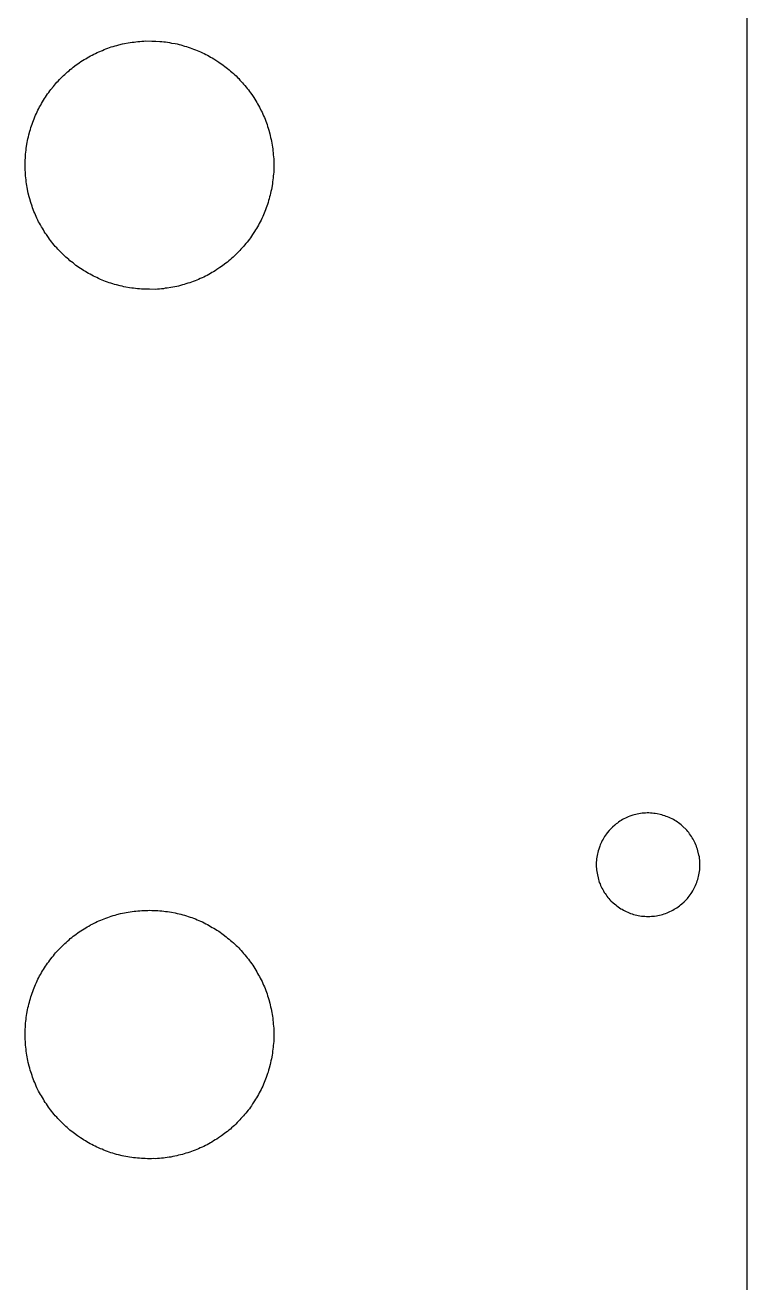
# Model space of a CAD drawing. Extents: x 14 to 160, y 773 to 1209.
# Drawn here: x 125.1 to 159.9, y 1022.3 to 1082.9 of the extents above; entities that cross this region are included whole.
import ezdxf

# ---------------------------------------------------------------- set-up
doc = ezdxf.new("R2010")
doc.units = 0

msp = doc.modelspace()

# ---------------------------------------------------------------- linework, layer by layer
at = {"layer": 'Bottom'}
for p, q in [((159.88154, 1207.179593), (159.881, 963.093)), ((129.173651, 1081.773852), (129.252943, 1081.808738)), ((129.252943, 1081.808738), (129.341807, 1081.830886)), ((129.341807, 1081.830886), (129.433838, 1081.856199)), ((129.433838, 1081.856199), (129.522694, 1081.881511)), ((129.522694, 1081.881511), (129.611557, 1081.903741)), ((129.611557, 1081.903741), (129.789275, 1081.954447)), ((129.789275, 1081.954447), (129.887652, 1081.970267)), ((129.887652, 1081.970267), (130.06537, 1082.001989)), ((130.06537, 1082.001989), (130.163755, 1082.017809)), ((130.163755, 1082.017809), (130.25261, 1082.03363)), ((130.25261, 1082.03363), (130.350986, 1082.043122)), ((130.350986, 1082.043122), (130.43985, 1082.058942)), ((130.43985, 1082.058942), (130.538227, 1082.065432)), ((130.538227, 1082.065432), (130.62709, 1082.074925)), ((130.62709, 1082.074925), (130.725467, 1082.084417)), ((130.725467, 1082.084417), (130.821, 1082.09)), ((130.821, 1082.09), (130.919377, 1082.09649)), ((130.919377, 1082.09649), (131.205, 1082.09)), ((131.205, 1082.09), (131.3002, 1082.08351)), ((131.3002, 1082.08351), (131.398, 1082.09)), ((131.398, 1082.09), (131.594754, 1082.071016)), ((131.594754, 1082.071016), (131.683617, 1082.064525)), ((131.683617, 1082.064525), (131.778826, 1082.055033)), ((131.778826, 1082.055033), (131.870857, 1082.048543)), ((131.870857, 1082.048543), (131.966066, 1082.032722)), ((131.966066, 1082.032722), (132.054921, 1082.016902)), ((132.054921, 1082.016902), (132.153298, 1081.997918)), ((132.153298, 1081.997918), (132.331016, 1081.966196)), ((132.331016, 1081.966196), (132.4294, 1081.950376)), ((132.4294, 1081.950376), (132.518256, 1081.925063)), ((132.518256, 1081.925063), (132.610287, 1081.902833)), ((132.610287, 1081.902833), (132.788005, 1081.852127)), ((132.788005, 1081.852127), (132.876869, 1081.829979)), ((132.876869, 1081.829979), (132.959379, 1081.795093)), ((127.863019, 1081.149395), (127.939144, 1081.200101)), ((127.939144, 1081.200101), (128.018518, 1081.238151)), ((128.018518, 1081.238151), (128.091474, 1081.288857)), ((128.091474, 1081.288857), (128.173992, 1081.336399)), ((128.173992, 1081.336399), (128.253285, 1081.377613)), ((128.253285, 1081.377613), (128.326322, 1081.418827)), ((128.326322, 1081.418827), (128.408832, 1081.456877)), ((128.408832, 1081.456877), (128.491342, 1081.498091)), ((128.491342, 1081.498091), (128.580205, 1081.539305)), ((128.580205, 1081.539305), (128.659498, 1081.580519)), ((128.659498, 1081.580519), (128.824526, 1081.643882)), ((128.824526, 1081.643882), (128.913381, 1081.685096)), ((128.913381, 1081.685096), (128.992756, 1081.716817)), ((128.992756, 1081.716817), (129.081611, 1081.74213)), ((129.081611, 1081.74213), (129.173651, 1081.773852)), ((132.959379, 1081.795093), (133.048242, 1081.772944)), ((133.048242, 1081.772944), (133.137097, 1081.741223)), ((133.137097, 1081.741223), (133.219607, 1081.706337)), ((133.219607, 1081.706337), (133.30847, 1081.674615)), ((133.30847, 1081.674615), (133.387845, 1081.642893)), ((133.387845, 1081.642893), (133.470355, 1081.601679)), ((133.470355, 1081.601679), (133.55921, 1081.569957)), ((133.55921, 1081.569957), (133.641728, 1081.528743)), ((133.641728, 1081.528743), (133.721021, 1081.487529)), ((133.721021, 1081.487529), (133.803531, 1081.446315)), ((133.803531, 1081.446315), (133.882905, 1081.408265)), ((133.882905, 1081.408265), (133.965415, 1081.367051)), ((133.965415, 1081.367051), (134.038452, 1081.316345)), ((134.038452, 1081.316345), (134.120962, 1081.278295)), ((134.120962, 1081.278295), (134.200337, 1081.227589)), ((134.200337, 1081.227589), (134.346314, 1081.132513)), ((127.076192, 1080.55047), (127.142811, 1080.607504)), ((127.142811, 1080.607504), (127.215767, 1080.664538)), ((127.215767, 1080.664538), (127.279218, 1080.721573)), ((127.279218, 1080.721573), (127.352173, 1080.775443)), ((127.352173, 1080.775443), (127.418792, 1080.832477)), ((127.418792, 1080.832477), (127.564777, 1080.94657)), ((127.564777, 1080.94657), (127.637733, 1080.997276)), ((127.637733, 1080.997276), (127.710689, 1081.044818)), ((127.710689, 1081.044818), (127.783645, 1081.101853)), ((127.783645, 1081.101853), (127.863019, 1081.149395)), ((134.346314, 1081.132513), (134.428832, 1081.081807)), ((134.428832, 1081.081807), (134.501788, 1081.034265)), ((134.501788, 1081.034265), (134.574744, 1080.983558)), ((134.574744, 1080.983558), (134.647781, 1080.929688)), ((134.647781, 1080.929688), (134.720737, 1080.872654)), ((134.720737, 1080.872654), (134.793693, 1080.821948)), ((134.793693, 1080.821948), (134.860312, 1080.764913)), ((134.860312, 1080.764913), (134.933267, 1080.707879)), ((134.933267, 1080.707879), (134.996718, 1080.644517)), ((134.996718, 1080.644517), (135.069674, 1080.587482)), ((126.517746, 1079.964323), (126.571691, 1080.037177)), ((126.571691, 1080.037177), (126.628805, 1080.103704)), ((126.628805, 1080.103704), (126.695424, 1080.167066)), ((126.695424, 1080.167066), (126.752538, 1080.233593)), ((126.752538, 1080.233593), (126.946123, 1080.426909)), ((126.946123, 1080.426909), (127.012742, 1080.483943)), ((127.012742, 1080.483943), (127.076192, 1080.55047)), ((135.069674, 1080.587482), (135.136293, 1080.530448)), ((135.136293, 1080.530448), (135.199743, 1080.467085)), ((135.199743, 1080.467085), (135.266362, 1080.410051)), ((135.266362, 1080.410051), (135.329813, 1080.343525)), ((135.329813, 1080.343525), (135.396432, 1080.280162)), ((135.396432, 1080.280162), (135.453545, 1080.213636)), ((135.453545, 1080.213636), (135.516996, 1080.150273)), ((135.516996, 1080.150273), (135.57411, 1080.083747)), ((135.57411, 1080.083747), (135.631223, 1080.010811)), ((135.631223, 1080.010811), (135.694674, 1079.947448)), ((126.035393, 1079.317888), (126.086169, 1079.390743)), ((126.086169, 1079.390743), (126.133777, 1079.470006)), ((126.133777, 1079.470006), (126.184554, 1079.542861)), ((126.184554, 1079.542861), (126.238499, 1079.615716)), ((126.238499, 1079.615716), (126.289276, 1079.688652)), ((126.289276, 1079.688652), (126.34639, 1079.755178)), ((126.34639, 1079.755178), (126.460633, 1079.90096)), ((126.460633, 1079.90096), (126.517746, 1079.964323)), ((135.694674, 1079.947448), (135.751787, 1079.874513)), ((135.751787, 1079.874513), (135.802564, 1079.807986)), ((135.802564, 1079.807986), (135.859678, 1079.735131)), ((135.859678, 1079.735131), (135.913623, 1079.662196)), ((135.913623, 1079.662196), (135.964399, 1079.589341)), ((135.964399, 1079.589341), (136.021513, 1079.516486)), ((136.021513, 1079.516486), (136.116721, 1079.370704)), ((125.721146, 1078.766456), (125.759249, 1078.845639)), ((125.759249, 1078.845639), (125.80052, 1078.928042)), ((125.80052, 1078.928042), (125.851297, 1079.007225)), ((125.851297, 1079.007225), (125.889399, 1079.080161)), ((125.889399, 1079.080161), (125.940176, 1079.162557)), ((125.940176, 1079.162557), (125.987784, 1079.244952)), ((125.987784, 1079.244952), (126.035393, 1079.317888)), ((136.116721, 1079.370704), (136.167498, 1079.288309)), ((136.167498, 1079.288309), (136.215106, 1079.215373)), ((136.215106, 1079.215373), (136.265883, 1079.13619)), ((136.265883, 1079.13619), (136.303986, 1079.063254)), ((136.303986, 1079.063254), (136.354762, 1078.980859)), ((136.354762, 1078.980859), (136.392865, 1078.901595)), ((136.392865, 1078.901595), (136.475383, 1078.736804)), ((125.435334, 1078.091472), (125.4671, 1078.180203)), ((125.4671, 1078.180203), (125.502034, 1078.268943)), ((125.502034, 1078.268943), (125.5338, 1078.351339)), ((125.5338, 1078.351339), (125.575071, 1078.433734)), ((125.575071, 1078.433734), (125.606837, 1078.522474)), ((125.606837, 1078.522474), (125.648109, 1078.601657)), ((125.648109, 1078.601657), (125.679875, 1078.684061)), ((125.679875, 1078.684061), (125.721146, 1078.766456)), ((136.475383, 1078.736804), (136.516655, 1078.65754)), ((136.516655, 1078.65754), (136.557926, 1078.575144)), ((136.557926, 1078.575144), (136.589692, 1078.495881)), ((136.589692, 1078.495881), (136.630963, 1078.403977)), ((136.630963, 1078.403977), (136.662729, 1078.324794)), ((136.662729, 1078.324794), (136.694495, 1078.236054)), ((136.694495, 1078.236054), (136.726261, 1078.153658)), ((125.257656, 1077.476653), (125.279917, 1077.565392)), ((125.279917, 1077.565392), (125.330693, 1077.742864)), ((125.330693, 1077.742864), (125.352873, 1077.831596)), ((125.352873, 1077.831596), (125.37822, 1077.920336)), ((125.37822, 1077.920336), (125.409986, 1078.009068)), ((125.409986, 1078.009068), (125.435334, 1078.091472)), ((136.726261, 1078.153658), (136.761195, 1078.064918)), ((136.761195, 1078.064918), (136.783375, 1077.976187)), ((136.783375, 1077.976187), (136.818309, 1077.893791)), ((136.818309, 1077.893791), (136.84057, 1077.805051)), ((136.84057, 1077.805051), (136.891346, 1077.627579)), ((136.891346, 1077.627579), (136.913526, 1077.535675)), ((125.149847, 1076.922056), (125.168858, 1077.020296)), ((125.168858, 1077.020296), (125.200624, 1077.197768)), ((125.200624, 1077.197768), (125.216466, 1077.296017)), ((125.216466, 1077.296017), (125.232308, 1077.384749)), ((125.232308, 1077.384749), (125.257656, 1077.476653)), ((136.913526, 1077.535675), (136.929368, 1077.446943)), ((136.929368, 1077.446943), (136.954716, 1077.351867)), ((136.954716, 1077.351867), (136.970558, 1077.259963)), ((136.970558, 1077.259963), (136.9864, 1077.171223)), ((136.9864, 1077.171223), (137.002242, 1077.076147)), ((137.002242, 1077.076147), (137.021253, 1076.984243)), ((137.021253, 1076.984243), (137.037096, 1076.895512)), ((125.102, 1076.36), (125.111505, 1076.458248)), ((125.102495, 1075.878248), (125.102, 1076.36)), ((125.111505, 1076.458248), (125.118005, 1076.556488)), ((125.118, 1076.64), (125.133842, 1076.738248)), ((125.118005, 1076.556488), (125.118, 1076.64)), ((125.133842, 1076.738248), (125.143348, 1076.833324)), ((125.143348, 1076.833324), (125.149847, 1076.922056)), ((137.037096, 1076.895512), (137.043595, 1076.797263)), ((137.043595, 1076.797263), (137.0531, 1076.702195)), ((137.0531, 1076.702195), (137.0596, 1076.613455)), ((137.0596, 1076.613455), (137.078611, 1076.416966)), ((137.078611, 1076.416966), (137.079, 1076.32)), ((125.112, 1075.78), (125.102495, 1075.878248)), ((125.111554, 1075.689022), (125.112, 1075.78)), ((137.079, 1075.78), (137.069495, 1075.684932)), ((137.079, 1076.32), (137.085499, 1076.231268)), ((137.079501, 1075.88176), (137.079, 1075.78)), ((137.086, 1075.98), (137.079501, 1075.88176)), ((137.085499, 1076.231268), (137.086, 1075.98)), ((125.118053, 1075.600282), (125.111554, 1075.689022)), ((125.127559, 1075.502042), (125.118053, 1075.600282)), ((125.143401, 1075.403794), (125.127559, 1075.502042)), ((125.1499, 1075.315062), (125.143401, 1075.403794)), ((125.168911, 1075.216822), (125.1499, 1075.315062)), ((125.184753, 1075.128082), (125.168911, 1075.216822)), ((137.021643, 1075.212732), (137.002632, 1075.123992)), ((137.028142, 1075.310972), (137.021643, 1075.212732)), ((137.043984, 1075.399704), (137.028142, 1075.310972)), ((137.05349, 1075.497952), (137.043984, 1075.399704)), ((137.059989, 1075.596192), (137.05349, 1075.497952)), ((137.069495, 1075.684932), (137.059989, 1075.596192)), ((125.200596, 1075.029842), (125.184753, 1075.128082)), ((125.248204, 1074.76363), (125.200596, 1075.029842)), ((125.298981, 1074.586158), (125.248204, 1074.76363)), ((125.32116, 1074.494254), (125.298981, 1074.586158)), ((136.88223, 1074.582068), (136.856882, 1074.490164)), ((136.907578, 1074.670808), (136.88223, 1074.582068)), ((136.929757, 1074.75954), (136.907578, 1074.670808)), ((136.948768, 1074.84828), (136.929757, 1074.75954)), ((136.970947, 1074.937012), (136.948768, 1074.84828)), ((136.98679, 1075.025751), (136.970947, 1074.937012)), ((137.002632, 1075.123992), (136.98679, 1075.025751)), ((125.371937, 1074.316782), (125.32116, 1074.494254)), ((125.435387, 1074.13931), (125.371937, 1074.316782)), ((125.460735, 1074.056914), (125.435387, 1074.13931)), ((125.492501, 1073.968174), (125.460735, 1074.056914)), ((125.524267, 1073.885779), (125.492501, 1073.968174)), ((136.688629, 1073.964085), (136.653694, 1073.88169)), ((136.720395, 1074.052825), (136.688629, 1073.964085)), ((136.752161, 1074.135221), (136.720395, 1074.052825)), ((136.777508, 1074.223961), (136.752161, 1074.135221)), ((136.809274, 1074.312692), (136.777508, 1074.223961)), ((136.834622, 1074.401432), (136.809274, 1074.312692)), ((136.856882, 1074.490164), (136.834622, 1074.401432)), ((125.565538, 1073.797047), (125.524267, 1073.885779)), ((125.597304, 1073.717783), (125.565538, 1073.797047)), ((125.638575, 1073.635388), (125.597304, 1073.717783)), ((125.670341, 1073.552984), (125.638575, 1073.635388)), ((125.711612, 1073.464252), (125.670341, 1073.552984)), ((125.752884, 1073.384988), (125.711612, 1073.464252)), ((125.794155, 1073.312134), (125.752884, 1073.384988)), ((136.428246, 1073.380899), (136.386975, 1073.308045)), ((136.469517, 1073.460163), (136.428246, 1073.380899)), ((136.50762, 1073.548895), (136.469517, 1073.460163)), ((136.548891, 1073.631299), (136.50762, 1073.548895)), ((136.580657, 1073.713694), (136.548891, 1073.631299)), ((136.621929, 1073.792958), (136.580657, 1073.713694)), ((136.653694, 1073.88169), (136.621929, 1073.792958)), ((125.841763, 1073.229738), (125.794155, 1073.312134)), ((125.883034, 1073.147335), (125.841763, 1073.229738)), ((125.930643, 1073.068152), (125.883034, 1073.147335)), ((125.981419, 1072.995216), (125.930643, 1073.068152)), ((126.019522, 1072.912821), (125.981419, 1072.995216)), ((126.070299, 1072.839966), (126.019522, 1072.912821)), ((126.127412, 1072.76703), (126.070299, 1072.839966)), ((126.222613, 1072.621256), (126.127412, 1072.76703)), ((136.063231, 1072.762949), (136.012454, 1072.690095)), ((136.158439, 1072.908731), (136.063231, 1072.762949)), ((136.209216, 1072.991127), (136.158439, 1072.908731)), ((136.256824, 1073.064063), (136.209216, 1072.991127)), ((136.298095, 1073.143246), (136.256824, 1073.064063)), ((136.345703, 1073.225649), (136.298095, 1073.143246)), ((136.386975, 1073.308045), (136.345703, 1073.225649)), ((126.279726, 1072.54832), (126.222613, 1072.621256)), ((126.330503, 1072.475466), (126.279726, 1072.54832)), ((126.387617, 1072.402611), (126.330503, 1072.475466)), ((126.441562, 1072.336084), (126.387617, 1072.402611)), ((126.498675, 1072.26323), (126.441562, 1072.336084)), ((126.555789, 1072.199867), (126.498675, 1072.26323)), ((126.622408, 1072.126931), (126.555789, 1072.199867)), ((126.679522, 1072.060405), (126.622408, 1072.126931)), ((135.565026, 1072.122851), (135.501575, 1072.056324)), ((135.622139, 1072.195787), (135.565026, 1072.122851)), ((135.679253, 1072.259149), (135.622139, 1072.195787)), ((135.736367, 1072.332004), (135.679253, 1072.259149)), ((135.79348, 1072.39853), (135.736367, 1072.332004)), ((135.907732, 1072.544304), (135.79348, 1072.39853)), ((135.95534, 1072.61724), (135.907732, 1072.544304)), ((136.012454, 1072.690095), (135.95534, 1072.61724)), ((126.742972, 1071.997042), (126.679522, 1072.060405)), ((126.800086, 1071.930516), (126.742972, 1071.997042)), ((126.866705, 1071.867153), (126.800086, 1071.930516)), ((126.930155, 1071.803791), (126.866705, 1071.867153)), ((126.996774, 1071.746757), (126.930155, 1071.803791)), ((127.060225, 1071.68023), (126.996774, 1071.746757)), ((127.126844, 1071.623196), (127.060225, 1071.68023)), ((127.1998, 1071.566161), (127.126844, 1071.623196)), ((127.26325, 1071.509127), (127.1998, 1071.566161)), ((127.336287, 1071.445765), (127.26325, 1071.509127)), ((134.917774, 1071.504974), (134.851155, 1071.441612)), ((134.99073, 1071.562008), (134.917774, 1071.504974)), ((135.05418, 1071.619043), (134.99073, 1071.562008)), ((135.120799, 1071.676077), (135.05418, 1071.619043)), ((135.18425, 1071.742603), (135.120799, 1071.676077)), ((135.250869, 1071.799638), (135.18425, 1071.742603)), ((135.444462, 1071.992962), (135.250869, 1071.799638)), ((135.501575, 1072.056324), (135.444462, 1071.992962)), ((127.409243, 1071.398223), (127.336287, 1071.445765)), ((127.475862, 1071.341188), (127.409243, 1071.398223)), ((127.548899, 1071.284154), (127.475862, 1071.341188)), ((127.621855, 1071.233448), (127.548899, 1071.284154)), ((127.694811, 1071.176413), (127.621855, 1071.233448)), ((127.767848, 1071.128871), (127.694811, 1071.176413)), ((127.847141, 1071.081329), (127.767848, 1071.128871)), ((127.920178, 1071.030623), (127.847141, 1071.081329)), ((128.002689, 1070.983081), (127.920178, 1071.030623)), ((128.075644, 1070.941867), (128.002689, 1070.983081)), ((128.158163, 1070.894325), (128.075644, 1070.941867)), ((128.237456, 1070.853111), (128.158163, 1070.894325)), ((134.105322, 1070.937706), (134.032366, 1070.890163)), ((134.184696, 1070.97892), (134.105322, 1070.937706)), ((134.257652, 1071.026462), (134.184696, 1070.97892)), ((134.340162, 1071.077168), (134.257652, 1071.026462)), ((134.486147, 1071.172244), (134.340162, 1071.077168)), ((134.559103, 1071.229278), (134.486147, 1071.172244)), ((134.632141, 1071.279984), (134.559103, 1071.229278)), ((134.778118, 1071.394069), (134.632141, 1071.279984)), ((134.851155, 1071.441612), (134.778118, 1071.394069)), ((128.310493, 1070.805569), (128.237456, 1070.853111)), ((128.393003, 1070.764355), (128.310493, 1070.805569)), ((128.472377, 1070.723141), (128.393003, 1070.764355)), ((128.554895, 1070.691419), (128.472377, 1070.723141)), ((128.64375, 1070.650205), (128.554895, 1070.691419)), ((128.72626, 1070.608991), (128.64375, 1070.650205)), ((128.805634, 1070.577269), (128.72626, 1070.608991)), ((128.897666, 1070.545547), (128.805634, 1070.577269)), ((128.97704, 1070.510661), (128.897666, 1070.545547)), ((129.065895, 1070.47894), (128.97704, 1070.510661)), ((129.148414, 1070.447218), (129.065895, 1070.47894)), ((129.237269, 1070.421905), (129.148414, 1070.447218)), ((129.326132, 1070.390184), (129.237269, 1070.421905)), ((129.414987, 1070.364871), (129.326132, 1070.390184)), ((129.507019, 1070.342641), (129.414987, 1070.364871)), ((129.684737, 1070.291935), (129.507019, 1070.342641)), ((129.7736, 1070.276115), (129.684737, 1070.291935)), ((132.496197, 1070.287855), (132.407334, 1070.272035)), ((132.591405, 1070.313168), (132.496197, 1070.287855)), ((132.683437, 1070.33848), (132.591405, 1070.313168)), ((132.762811, 1070.36071), (132.683437, 1070.33848)), ((132.851675, 1070.386022), (132.762811, 1070.36071)), ((132.94053, 1070.417744), (132.851675, 1070.386022)), ((133.03257, 1070.443056), (132.94053, 1070.417744)), ((133.121425, 1070.474778), (133.03257, 1070.443056)), ((133.200799, 1070.5065), (133.121425, 1070.474778)), ((133.29283, 1070.541386), (133.200799, 1070.5065)), ((133.372205, 1070.573108), (133.29283, 1070.541386)), ((133.454723, 1070.60483), (133.372205, 1070.573108)), ((133.543578, 1070.646044), (133.454723, 1070.60483)), ((133.626088, 1070.687258), (133.543578, 1070.646044)), ((133.705462, 1070.718979), (133.626088, 1070.687258)), ((133.787972, 1070.760193), (133.705462, 1070.718979)), ((133.867346, 1070.801407), (133.787972, 1070.760193)), ((133.949856, 1070.848949), (133.867346, 1070.801407)), ((134.032366, 1070.890163), (133.949856, 1070.848949)), ((129.862455, 1070.253966), (129.7736, 1070.276115)), ((129.96084, 1070.234982), (129.862455, 1070.253966)), ((130.138558, 1070.20326), (129.96084, 1070.234982)), ((130.236935, 1070.18744), (130.138558, 1070.20326)), ((130.32579, 1070.18095), (130.236935, 1070.18744)), ((130.424175, 1070.161965), (130.32579, 1070.18095)), ((130.51303, 1070.155475), (130.424175, 1070.161965)), ((130.611415, 1070.145983), (130.51303, 1070.155475)), ((130.706615, 1070.139492), (130.611415, 1070.145983)), ((130.805, 1070.13), (130.706615, 1070.139492)), ((131.091, 1070.13), (130.805, 1070.13)), ((131.382287, 1070.12592), (131.09, 1070.13)), ((131.480664, 1070.135412), (131.382287, 1070.12592)), ((131.569519, 1070.141902), (131.480664, 1070.135412)), ((131.667904, 1070.151395), (131.569519, 1070.141902)), ((131.763112, 1070.157885), (131.667904, 1070.151395)), ((131.851967, 1070.176869), (131.763112, 1070.157885)), ((131.950344, 1070.18336), (131.851967, 1070.176869)), ((132.128062, 1070.215082), (131.950344, 1070.18336)), ((132.226447, 1070.230902), (132.128062, 1070.215082)), ((132.315302, 1070.249886), (132.226447, 1070.230902)), ((132.407334, 1070.272035), (132.315302, 1070.249886)), ((154.600569, 1044.842377), (154.527613, 1044.826557)), ((154.683079, 1044.858197), (154.600569, 1044.842377)), ((154.756116, 1044.864687), (154.683079, 1044.858197)), ((154.838626, 1044.880508), (154.756116, 1044.864687)), ((154.918, 1044.89), (154.838626, 1044.880508)), ((154.99049, 1044.890508), (154.918, 1044.89)), ((155.073, 1044.9), (154.99049, 1044.890508)), ((155.155626, 1044.899492), (155.073, 1044.9)), ((155.235, 1044.89), (155.155626, 1044.899492)), ((155.31727, 1044.885092), (155.235, 1044.89)), ((155.396644, 1044.8756), (155.31727, 1044.885092)), ((155.4696, 1044.869109), (155.396644, 1044.8756)), ((155.552118, 1044.853289), (155.4696, 1044.869109)), ((155.698095, 1044.821567), (155.552118, 1044.853289)), ((153.521837, 1044.313085), (153.407585, 1044.218009)), ((153.57895, 1044.363792), (153.521837, 1044.313085)), ((153.642401, 1044.411334), (153.57895, 1044.363792)), ((153.699514, 1044.452548), (153.642401, 1044.411334)), ((153.766133, 1044.493762), (153.699514, 1044.452548)), ((153.829584, 1044.531812), (153.766133, 1044.493762)), ((153.896203, 1044.573026), (153.829584, 1044.531812)), ((153.959653, 1044.604747), (153.896203, 1044.573026)), ((154.026272, 1044.645961), (153.959653, 1044.604747)), ((154.099228, 1044.677683), (154.026272, 1044.645961)), ((154.162679, 1044.702996), (154.099228, 1044.677683)), ((154.235635, 1044.734717), (154.162679, 1044.702996)), ((154.381619, 1044.785424), (154.235635, 1044.734717)), ((154.454575, 1044.807572), (154.381619, 1044.785424)), ((154.527613, 1044.826557), (154.454575, 1044.807572)), ((155.780614, 1044.802583), (155.698095, 1044.821567)), ((155.85357, 1044.780434), (155.780614, 1044.802583)), ((155.926525, 1044.764614), (155.85357, 1044.780434)), ((155.999563, 1044.729728), (155.926525, 1044.764614)), ((156.063013, 1044.70758), (155.999563, 1044.729728)), ((156.13605, 1044.672694), (156.063013, 1044.70758)), ((156.202669, 1044.640972), (156.13605, 1044.672694)), ((156.275625, 1044.60925), (156.202669, 1044.640972)), ((156.339076, 1044.577528), (156.275625, 1044.60925)), ((156.405695, 1044.536314), (156.339076, 1044.577528)), ((156.469145, 1044.4951), (156.405695, 1044.536314)), ((156.535764, 1044.453886), (156.469145, 1044.4951)), ((156.592878, 1044.415837), (156.535764, 1044.453886)), ((156.649991, 1044.36513), (156.592878, 1044.415837)), ((156.713442, 1044.323916), (156.649991, 1044.36513)), ((156.770556, 1044.276374), (156.713442, 1044.323916)), ((156.983176, 1044.064041), (156.770556, 1044.276374)), ((152.953698, 1043.631821), (152.912426, 1043.568459)), ((152.985464, 1043.698348), (152.953698, 1043.631821)), ((153.026735, 1043.76171), (152.985464, 1043.698348)), ((153.068006, 1043.818745), (153.026735, 1043.76171)), ((153.115614, 1043.885271), (153.068006, 1043.818745)), ((153.156886, 1043.939141), (153.115614, 1043.885271)), ((153.252086, 1044.053234), (153.156886, 1043.939141)), ((153.302863, 1044.110269), (153.252086, 1044.053234)), ((153.359976, 1044.167303), (153.302863, 1044.110269)), ((153.407585, 1044.218009), (153.359976, 1044.167303)), ((157.030784, 1044.010171), (156.983176, 1044.064041)), ((157.078392, 1043.953137), (157.030784, 1044.010171)), ((157.119663, 1043.88661), (157.078392, 1043.953137)), ((157.167271, 1043.829576), (157.119663, 1043.88661)), ((157.208543, 1043.766213), (157.167271, 1043.829576)), ((157.249814, 1043.699687), (157.208543, 1043.766213)), ((157.291085, 1043.636324), (157.249814, 1043.699687)), ((157.322851, 1043.569798), (157.291085, 1043.636324)), ((152.718825, 1043.074224), (152.699814, 1042.991828)), ((152.741004, 1043.147078), (152.718825, 1043.074224)), ((152.791781, 1043.29286), (152.741004, 1043.147078)), ((152.81396, 1043.356223), (152.791781, 1043.29286)), ((152.845726, 1043.429078), (152.81396, 1043.356223)), ((152.880661, 1043.495604), (152.845726, 1043.429078)), ((152.912426, 1043.568459), (152.880661, 1043.495604)), ((157.364123, 1043.506435), (157.322851, 1043.569798)), ((157.395888, 1043.439909), (157.364123, 1043.506435)), ((157.421236, 1043.367054), (157.395888, 1043.439909)), ((157.453002, 1043.294199), (157.421236, 1043.367054)), ((157.47835, 1043.221345), (157.453002, 1043.294199)), ((157.500529, 1043.157982), (157.47835, 1043.221345)), ((157.525877, 1043.075587), (157.500529, 1043.157982)), ((157.573485, 1042.856918), (157.525877, 1043.075587)), ((152.626696, 1042.529201), (152.626, 1042.3)), ((152.636201, 1042.611605), (152.626696, 1042.529201)), ((152.642701, 1042.690869), (152.636201, 1042.611605)), ((152.652206, 1042.763723), (152.642701, 1042.690869)), ((152.668048, 1042.846119), (152.652206, 1042.763723)), ((152.677554, 1042.918974), (152.668048, 1042.846119)), ((152.699814, 1042.991828), (152.677554, 1042.918974)), ((157.592496, 1042.774522), (157.573485, 1042.856918)), ((157.598995, 1042.701667), (157.592496, 1042.774522)), ((157.608501, 1042.622404), (157.598995, 1042.701667)), ((157.615, 1042.54), (157.608501, 1042.622404)), ((157.614935, 1042.230118), (157.615, 1042.54)), ((152.626, 1042.3), (152.635505, 1042.227145)), ((152.635505, 1042.227145), (152.636, 1042.15)), ((152.636, 1042.15), (152.651842, 1042.067605)), ((152.651842, 1042.067605), (152.661348, 1041.99475)), ((152.661348, 1041.99475), (152.67719, 1041.912346)), ((152.67719, 1041.912346), (152.708956, 1041.766572)), ((157.53548, 1041.767491), (157.55774, 1041.840345)), ((157.55774, 1041.840345), (157.573582, 1041.9132)), ((157.573582, 1041.9132), (157.583088, 1041.995604)), ((157.583088, 1041.995604), (157.59893, 1042.068458)), ((157.59893, 1042.068458), (157.608436, 1042.150854)), ((157.608436, 1042.150854), (157.614935, 1042.230118)), ((152.708956, 1041.766572), (152.734304, 1041.693717)), ((152.734304, 1041.693717), (152.750146, 1041.620863)), ((152.750146, 1041.620863), (152.772325, 1041.548008)), ((152.772325, 1041.548008), (152.80726, 1041.475153)), ((152.80726, 1041.475153), (152.829439, 1041.402299)), ((152.829439, 1041.402299), (152.864373, 1041.338936)), ((152.864373, 1041.338936), (152.896139, 1041.266081)), ((152.896139, 1041.266081), (152.937411, 1041.199555)), ((152.937411, 1041.199555), (152.969176, 1041.136192)), ((157.275259, 1041.137111), (157.313362, 1041.200474)), ((157.313362, 1041.200474), (157.348296, 1041.267)), ((157.348296, 1041.267), (157.380062, 1041.339855)), ((157.380062, 1041.339855), (157.411828, 1041.403217)), ((157.411828, 1041.403217), (157.437176, 1041.476072)), ((157.437176, 1041.476072), (157.468942, 1041.548927)), ((157.468942, 1041.548927), (157.49429, 1041.621781)), ((157.49429, 1041.621781), (157.516469, 1041.694636)), ((157.516469, 1041.694636), (157.53548, 1041.767491)), ((152.969176, 1041.136192), (153.010448, 1041.069666)), ((153.010448, 1041.069666), (153.048551, 1041.012632)), ((153.048551, 1041.012632), (153.099327, 1040.949269)), ((153.099327, 1040.949269), (153.140599, 1040.892235)), ((153.140599, 1040.892235), (153.188207, 1040.825708)), ((153.188207, 1040.825708), (153.235815, 1040.771838)), ((153.235815, 1040.771838), (153.286592, 1040.714804)), ((153.286592, 1040.714804), (153.3342, 1040.664098)), ((153.3342, 1040.664098), (153.438922, 1040.559522)), ((156.745199, 1040.512897), (156.859442, 1040.607973)), ((156.859442, 1040.607973), (156.907051, 1040.665008)), ((156.907051, 1040.665008), (157.014958, 1040.772757)), ((157.014958, 1040.772757), (157.056229, 1040.826627)), ((157.056229, 1040.826627), (157.103837, 1040.893153)), ((157.103837, 1040.893153), (157.151445, 1040.950188)), ((157.151445, 1040.950188), (157.192717, 1041.01355)), ((157.192717, 1041.01355), (157.233988, 1041.070585)), ((157.233988, 1041.070585), (157.275259, 1041.137111)), ((129.43375, 1039.97624), (129.522605, 1039.998388)), ((129.522605, 1039.998388), (129.700323, 1040.049094)), ((129.700323, 1040.049094), (129.789186, 1040.064915)), ((129.789186, 1040.064915), (129.887563, 1040.087063)), ((129.887563, 1040.087063), (129.976426, 1040.106048)), ((129.976426, 1040.106048), (130.065281, 1040.121868)), ((130.065281, 1040.121868), (130.163666, 1040.137688)), ((130.163666, 1040.137688), (130.252521, 1040.144178)), ((130.252521, 1040.144178), (130.350898, 1040.163163)), ((130.350898, 1040.163163), (130.439762, 1040.169653)), ((130.439762, 1040.169653), (130.538138, 1040.179145)), ((130.538138, 1040.179145), (130.627002, 1040.185636)), ((130.627002, 1040.185636), (130.725378, 1040.195128)), ((130.725378, 1040.195128), (130.820587, 1040.201618)), ((130.820587, 1040.201618), (131.018, 1040.2)), ((131.018, 1040.2), (131.1132, 1040.209492)), ((131.1132, 1040.209492), (131.20524, 1040.2)), ((131.20524, 1040.2), (131.398, 1040.2)), ((131.398, 1040.2), (131.496377, 1040.19351)), ((131.496377, 1040.19351), (131.594754, 1040.184017)), ((131.594754, 1040.184017), (131.683617, 1040.177527)), ((131.683617, 1040.177527), (131.778825, 1040.168035)), ((131.778825, 1040.168035), (131.870857, 1040.152215)), ((131.870857, 1040.152215), (131.966065, 1040.142722)), ((131.966065, 1040.142722), (132.05492, 1040.126902)), ((132.05492, 1040.126902), (132.153297, 1040.111082)), ((132.153297, 1040.111082), (132.331015, 1040.07936)), ((132.331015, 1040.07936), (132.4294, 1040.054047)), ((132.4294, 1040.054047), (132.518255, 1040.038227)), ((132.518255, 1040.038227), (132.610287, 1040.012915)), ((132.610287, 1040.012915), (132.69915, 1039.990766)), ((132.69915, 1039.990766), (132.788005, 1039.965454)), ((153.438922, 1040.559522), (153.496035, 1040.511979)), ((153.496035, 1040.511979), (153.562654, 1040.461273)), ((153.562654, 1040.461273), (153.619768, 1040.413731)), ((153.619768, 1040.413731), (153.676882, 1040.372517)), ((153.676882, 1040.372517), (153.740332, 1040.324975)), ((153.740332, 1040.324975), (153.806951, 1040.283761)), ((153.806951, 1040.283761), (153.870402, 1040.252039)), ((153.870402, 1040.252039), (153.937021, 1040.210825)), ((153.937021, 1040.210825), (154.000471, 1040.179103)), ((154.000471, 1040.179103), (154.063922, 1040.144218)), ((154.063922, 1040.144218), (154.140046, 1040.112496)), ((154.140046, 1040.112496), (154.203497, 1040.080774)), ((154.203497, 1040.080774), (154.276452, 1040.055461)), ((154.276452, 1040.055461), (154.34949, 1040.033313)), ((154.34949, 1040.033313), (154.422446, 1040.008)), ((154.422446, 1040.008), (154.495401, 1039.99218)), ((154.495401, 1039.99218), (154.57792, 1039.966868)), ((155.672796, 1039.967785), (155.745833, 1039.993098)), ((155.745833, 1039.993098), (155.818789, 1040.008918)), ((155.818789, 1040.008918), (155.891745, 1040.034231)), ((155.891745, 1040.034231), (155.96787, 1040.056379)), ((155.96787, 1040.056379), (156.040825, 1040.081692)), ((156.040825, 1040.081692), (156.104276, 1040.113414)), ((156.104276, 1040.113414), (156.177313, 1040.145135)), ((156.177313, 1040.145135), (156.243932, 1040.180021)), ((156.243932, 1040.180021), (156.316888, 1040.211743)), ((156.316888, 1040.211743), (156.380339, 1040.252957)), ((156.380339, 1040.252957), (156.446958, 1040.284679)), ((156.446958, 1040.284679), (156.500903, 1040.325893)), ((156.500903, 1040.325893), (156.567522, 1040.373435)), ((156.567522, 1040.373435), (156.630972, 1040.414649)), ((156.630972, 1040.414649), (156.688086, 1040.462191)), ((156.688086, 1040.462191), (156.745199, 1040.512897)), ((128.018429, 1039.358062), (128.091385, 1039.405604)), ((128.091385, 1039.405604), (128.173903, 1039.446818)), ((128.173903, 1039.446818), (128.253196, 1039.497525)), ((128.253196, 1039.497525), (128.326233, 1039.535574)), ((128.326233, 1039.535574), (128.491253, 1039.61797)), ((128.491253, 1039.61797), (128.580117, 1039.659184)), ((128.580117, 1039.659184), (128.659409, 1039.690906)), ((128.659409, 1039.690906), (128.741928, 1039.73212)), ((128.741928, 1039.73212), (128.824438, 1039.763842)), ((128.824438, 1039.763842), (128.913293, 1039.795563)), ((128.913293, 1039.795563), (128.992667, 1039.830449)), ((128.992667, 1039.830449), (129.081522, 1039.862171)), ((129.081522, 1039.862171), (129.173562, 1039.893893)), ((129.173562, 1039.893893), (129.252855, 1039.919205)), ((129.252855, 1039.919205), (129.341718, 1039.950927)), ((129.341718, 1039.950927), (129.43375, 1039.97624)), ((132.788005, 1039.965454), (132.876869, 1039.933732)), ((132.876869, 1039.933732), (132.959379, 1039.908419)), ((132.959379, 1039.908419), (133.048242, 1039.876698)), ((133.048242, 1039.876698), (133.137097, 1039.851385)), ((133.137097, 1039.851385), (133.219607, 1039.819663)), ((133.219607, 1039.819663), (133.30847, 1039.787941)), ((133.30847, 1039.787941), (133.387845, 1039.746727)), ((133.387845, 1039.746727), (133.470355, 1039.715006)), ((133.470355, 1039.715006), (133.55921, 1039.673792)), ((133.55921, 1039.673792), (133.641728, 1039.64207)), ((133.641728, 1039.64207), (133.721021, 1039.600856)), ((133.721021, 1039.600856), (133.803531, 1039.559642)), ((133.803531, 1039.559642), (133.882905, 1039.518428)), ((133.882905, 1039.518428), (133.965415, 1039.470886)), ((133.965415, 1039.470886), (134.038452, 1039.429672)), ((134.038452, 1039.429672), (134.120962, 1039.38213)), ((134.120962, 1039.38213), (134.200337, 1039.340916)), ((154.57792, 1039.966868), (154.650876, 1039.960377)), ((154.650876, 1039.960377), (154.723831, 1039.941393)), ((154.723831, 1039.941393), (154.803206, 1039.925573)), ((154.803206, 1039.925573), (154.885716, 1039.919082)), ((154.885716, 1039.919082), (154.959, 1039.92)), ((154.959, 1039.92), (155.04151, 1039.910508)), ((155.04151, 1039.910508), (155.12, 1039.91)), ((155.121, 1039.91), (155.203, 1039.91)), ((155.203, 1039.91), (155.282374, 1039.919492)), ((155.282374, 1039.919492), (155.365, 1039.92)), ((155.365, 1039.92), (155.437956, 1039.92649)), ((155.437956, 1039.92649), (155.520466, 1039.942311)), ((155.520466, 1039.942311), (155.593503, 1039.961295)), ((155.593503, 1039.961295), (155.672796, 1039.967785)), ((127.142714, 1038.724276), (127.21567, 1038.78131)), ((127.21567, 1038.78131), (127.279121, 1038.838344)), ((127.279121, 1038.838344), (127.352077, 1038.895379)), ((127.352077, 1038.895379), (127.418696, 1038.952413)), ((127.418696, 1038.952413), (127.491652, 1039.009447)), ((127.491652, 1039.009447), (127.564689, 1039.056989)), ((127.564689, 1039.056989), (127.637645, 1039.114024)), ((127.637645, 1039.114024), (127.710601, 1039.16473)), ((127.710601, 1039.16473), (127.783556, 1039.212272)), ((127.783556, 1039.212272), (127.862931, 1039.259814)), ((127.862931, 1039.259814), (127.939055, 1039.31052)), ((127.939055, 1039.31052), (128.018429, 1039.358062)), ((134.200337, 1039.340916), (134.273292, 1039.293374)), ((134.273292, 1039.293374), (134.346248, 1039.242667)), ((134.346248, 1039.242667), (134.428767, 1039.195125)), ((134.428767, 1039.195125), (134.501722, 1039.147583)), ((134.501722, 1039.147583), (134.574678, 1039.090549)), ((134.574678, 1039.090549), (134.647716, 1039.039843)), ((134.647716, 1039.039843), (134.793693, 1038.925758)), ((134.793693, 1038.925758), (134.860312, 1038.868723)), ((134.860312, 1038.868723), (134.933267, 1038.814853)), ((134.933267, 1038.814853), (134.996718, 1038.757819)), ((126.571619, 1038.150808), (126.628733, 1038.223663)), ((126.628733, 1038.223663), (126.695352, 1038.287026)), ((126.695352, 1038.287026), (126.752465, 1038.353552)), ((126.752465, 1038.353552), (126.882575, 1038.483482)), ((126.882575, 1038.483482), (126.946026, 1038.540516)), ((126.946026, 1038.540516), (127.012645, 1038.603879)), ((127.012645, 1038.603879), (127.076095, 1038.660913)), ((127.076095, 1038.660913), (127.142714, 1038.724276)), ((134.996718, 1038.757819), (135.069674, 1038.700784)), ((135.069674, 1038.700784), (135.136293, 1038.634258)), ((135.136293, 1038.634258), (135.199743, 1038.577224)), ((135.199743, 1038.577224), (135.266362, 1038.513861)), ((135.266362, 1038.513861), (135.329813, 1038.456827)), ((135.329813, 1038.456827), (135.396432, 1038.3903)), ((135.396432, 1038.3903), (135.453545, 1038.326938)), ((135.453545, 1038.326938), (135.516996, 1038.260411)), ((135.516996, 1038.260411), (135.57411, 1038.187557)), ((135.57411, 1038.187557), (135.631223, 1038.124194)), ((126.086088, 1037.5077), (126.133696, 1037.580555)), ((126.133696, 1037.580555), (126.184473, 1037.653409)), ((126.184473, 1037.653409), (126.238418, 1037.729428)), ((126.238418, 1037.729428), (126.289195, 1037.802283)), ((126.289195, 1037.802283), (126.403447, 1037.948065)), ((126.403447, 1037.948065), (126.46056, 1038.011427)), ((126.46056, 1038.011427), (126.517674, 1038.084282)), ((126.517674, 1038.084282), (126.571619, 1038.150808)), ((135.631223, 1038.124194), (135.694674, 1038.057668)), ((135.694674, 1038.057668), (135.751787, 1037.984813)), ((135.751787, 1037.984813), (135.802564, 1037.911958)), ((135.802564, 1037.911958), (135.859678, 1037.848596)), ((135.859678, 1037.848596), (135.913623, 1037.775741)), ((135.913623, 1037.775741), (135.964399, 1037.702886)), ((135.964399, 1037.702886), (136.021513, 1037.630032)), ((136.021513, 1037.630032), (136.069121, 1037.557177)), ((125.721065, 1036.883389), (125.759167, 1036.965785)), ((125.759167, 1036.965785), (125.800439, 1037.045048)), ((125.800439, 1037.045048), (125.851215, 1037.121067)), ((125.851215, 1037.121067), (125.889318, 1037.200331)), ((125.889318, 1037.200331), (125.940095, 1037.282727)), ((125.940095, 1037.282727), (125.987703, 1037.355581)), ((125.987703, 1037.355581), (126.035311, 1037.434845)), ((126.035311, 1037.434845), (126.086088, 1037.5077)), ((136.069121, 1037.557177), (136.116729, 1037.474773)), ((136.116729, 1037.474773), (136.167506, 1037.401919)), ((136.167506, 1037.401919), (136.215114, 1037.322655)), ((136.215114, 1037.322655), (136.265891, 1037.246636)), ((136.265891, 1037.246636), (136.303994, 1037.167372)), ((136.303994, 1037.167372), (136.354771, 1037.084977)), ((136.354771, 1037.084977), (136.392873, 1037.012122)), ((136.392873, 1037.012122), (136.434145, 1036.932858)), ((125.467019, 1036.300203), (125.501953, 1036.382599)), ((125.501953, 1036.382599), (125.533719, 1036.47133)), ((125.533719, 1036.47133), (125.57499, 1036.550594)), ((125.57499, 1036.550594), (125.606756, 1036.63299)), ((125.606756, 1036.63299), (125.648027, 1036.72173)), ((125.648027, 1036.72173), (125.679793, 1036.804125)), ((125.679793, 1036.804125), (125.721065, 1036.883389)), ((136.434145, 1036.932858), (136.516655, 1036.768059)), ((136.516655, 1036.768059), (136.557926, 1036.679327)), ((136.557926, 1036.679327), (136.589692, 1036.600063)), ((136.589692, 1036.600063), (136.630963, 1036.517668)), ((136.630963, 1036.517668), (136.662729, 1036.428928)), ((136.662729, 1036.428928), (136.694495, 1036.346532)), ((125.279917, 1035.68222), (125.305264, 1035.774124)), ((125.305264, 1035.774124), (125.330612, 1035.862856)), ((125.330612, 1035.862856), (125.352791, 1035.951596)), ((125.352791, 1035.951596), (125.378139, 1036.040328)), ((125.378139, 1036.040328), (125.409905, 1036.122731)), ((125.409905, 1036.122731), (125.435253, 1036.211463)), ((125.435253, 1036.211463), (125.467019, 1036.300203)), ((136.694495, 1036.346532), (136.726261, 1036.257793)), ((136.726261, 1036.257793), (136.761195, 1036.178529)), ((136.761195, 1036.178529), (136.783375, 1036.086625)), ((136.783375, 1036.086625), (136.818309, 1035.997885)), ((136.818309, 1035.997885), (136.84057, 1035.909153)), ((136.84057, 1035.909153), (136.891346, 1035.731681)), ((125.168858, 1035.130788), (125.1847, 1035.229028)), ((125.1847, 1035.229028), (125.216466, 1035.4065)), ((125.216466, 1035.4065), (125.232308, 1035.504749)), ((125.232308, 1035.504749), (125.257656, 1035.59348)), ((125.257656, 1035.59348), (125.279917, 1035.68222)), ((136.891346, 1035.731681), (136.913526, 1035.642941)), ((136.913526, 1035.642941), (136.929368, 1035.551037)), ((136.929368, 1035.551037), (136.954716, 1035.462305)), ((136.954716, 1035.462305), (136.986481, 1035.284833)), ((136.986481, 1035.284833), (137.002324, 1035.186585)), ((137.002324, 1035.186585), (137.021335, 1035.097853)), ((125.102, 1034.47), (125.111505, 1034.56824)), ((125.111505, 1034.56824), (125.118005, 1034.656972)), ((125.118, 1034.76), (125.133842, 1034.855076)), ((125.118005, 1034.656972), (125.118, 1034.76)), ((125.133842, 1034.855076), (125.143348, 1034.943808)), ((125.143348, 1034.943808), (125.149847, 1035.042048)), ((125.149847, 1035.042048), (125.168858, 1035.130788)), ((137.021335, 1035.097853), (137.037177, 1034.999605)), ((137.037177, 1034.999605), (137.043676, 1034.910873)), ((137.043676, 1034.910873), (137.053182, 1034.812625)), ((137.053182, 1034.812625), (137.059681, 1034.717557)), ((137.059681, 1034.717557), (137.069186, 1034.628817)), ((137.069186, 1034.628817), (137.078692, 1034.530577)), ((137.078692, 1034.530577), (137.079, 1034.43)), ((125.102495, 1033.978732), (125.102, 1034.47)), ((125.112, 1033.89), (125.102495, 1033.978732)), ((137.079, 1034.43), (137.085499, 1034.33176)), ((137.079501, 1033.981752), (137.079, 1033.89)), ((137.086, 1034.08), (137.079501, 1033.981752)), ((137.085499, 1034.33176), (137.086, 1034.08)), ((125.111594, 1033.795525), (125.112, 1033.89)), ((125.118093, 1033.700457), (125.111594, 1033.795525)), ((125.127599, 1033.611717), (125.118093, 1033.700457)), ((125.143441, 1033.513477), (125.127599, 1033.611717)), ((125.149941, 1033.415229), (125.143441, 1033.513477)), ((125.168951, 1033.326497), (125.149941, 1033.415229)), ((125.184794, 1033.228257), (125.168951, 1033.326497)), ((137.021643, 1033.322723), (137.002632, 1033.224483)), ((137.028142, 1033.411455), (137.021643, 1033.322723)), ((137.043984, 1033.509704), (137.028142, 1033.411455)), ((137.05349, 1033.607944), (137.043984, 1033.509704)), ((137.059989, 1033.696684), (137.05349, 1033.607944)), ((137.069495, 1033.791752), (137.059989, 1033.696684)), ((137.079, 1033.89), (137.069495, 1033.791752)), ((125.232402, 1032.962045), (125.184794, 1033.228257)), ((125.248244, 1032.863805), (125.232402, 1032.962045)), ((125.299021, 1032.686333), (125.248244, 1032.863805)), ((136.907497, 1032.771291), (136.85672, 1032.593819)), ((136.929676, 1032.860031), (136.907497, 1032.771291)), ((136.948687, 1032.958271), (136.929676, 1032.860031)), ((136.970866, 1033.047011), (136.948687, 1032.958271)), ((137.002632, 1033.224483), (136.970866, 1033.047011)), ((125.3212, 1032.597593), (125.299021, 1032.686333)), ((125.346548, 1032.505689), (125.3212, 1032.597593)), ((125.371896, 1032.416957), (125.346548, 1032.505689)), ((125.403661, 1032.337693), (125.371896, 1032.416957)), ((125.435427, 1032.248953), (125.403661, 1032.337693)), ((125.460775, 1032.157049), (125.435427, 1032.248953)), ((125.492541, 1032.077785), (125.460775, 1032.157049)), ((136.720232, 1032.153276), (136.688466, 1032.074012)), ((136.751998, 1032.24518), (136.720232, 1032.153276)), ((136.777346, 1032.33392), (136.751998, 1032.24518)), ((136.809112, 1032.413183), (136.777346, 1032.33392)), ((136.834459, 1032.501915), (136.809112, 1032.413183)), ((136.85672, 1032.593819), (136.834459, 1032.501915)), ((125.524307, 1031.989045), (125.492541, 1032.077785)), ((125.565578, 1031.90665), (125.524307, 1031.989045)), ((125.597344, 1031.824254), (125.565578, 1031.90665)), ((125.638615, 1031.735515), (125.597344, 1031.824254)), ((125.670381, 1031.656251), (125.638615, 1031.735515)), ((125.752891, 1031.491452), (125.670381, 1031.656251)), ((136.469355, 1031.570073), (136.428083, 1031.487678)), ((136.507457, 1031.652477), (136.469355, 1031.570073)), ((136.548729, 1031.731741), (136.507457, 1031.652477)), ((136.580495, 1031.820481), (136.548729, 1031.731741)), ((136.621766, 1031.902876), (136.580495, 1031.820481)), ((136.653532, 1031.985272), (136.621766, 1031.902876)), ((136.688466, 1032.074012), (136.653532, 1031.985272)), ((125.794163, 1031.412188), (125.752891, 1031.491452)), ((125.841771, 1031.329792), (125.794163, 1031.412188)), ((125.883042, 1031.256938), (125.841771, 1031.329792)), ((125.93065, 1031.177674), (125.883042, 1031.256938)), ((125.981427, 1031.104819), (125.93065, 1031.177674)), ((126.01953, 1031.022423), (125.981427, 1031.104819)), ((126.070307, 1030.949569), (126.01953, 1031.022423)), ((126.12742, 1030.876714), (126.070307, 1030.949569)), ((136.158276, 1031.01865), (136.063068, 1030.872868)), ((136.209053, 1031.101045), (136.158276, 1031.01865)), ((136.256661, 1031.1739), (136.209053, 1031.101045)), ((136.297933, 1031.253164), (136.256661, 1031.1739)), ((136.345541, 1031.326019), (136.297933, 1031.253164)), ((136.386812, 1031.408414), (136.345541, 1031.326019)), ((136.428083, 1031.487678), (136.386812, 1031.408414)), ((126.175028, 1030.794319), (126.12742, 1030.876714)), ((126.222637, 1030.721464), (126.175028, 1030.794319)), ((126.27975, 1030.648609), (126.222637, 1030.721464)), ((126.330527, 1030.585247), (126.27975, 1030.648609)), ((126.38764, 1030.512392), (126.330527, 1030.585247)), ((126.441586, 1030.439537), (126.38764, 1030.512392)), ((126.498699, 1030.373011), (126.441586, 1030.439537)), ((126.555813, 1030.300156), (126.498699, 1030.373011)), ((126.622432, 1030.236794), (126.555813, 1030.300156)), ((135.621977, 1030.296245), (135.564863, 1030.232883)), ((135.67909, 1030.3691), (135.621977, 1030.296245)), ((135.736204, 1030.435626), (135.67909, 1030.3691)), ((135.850456, 1030.5814), (135.736204, 1030.435626)), ((135.90757, 1030.644763), (135.850456, 1030.5814)), ((135.955178, 1030.717618), (135.90757, 1030.644763)), ((136.012291, 1030.790472), (135.955178, 1030.717618)), ((136.063068, 1030.872868), (136.012291, 1030.790472)), ((126.679545, 1030.170267), (126.622432, 1030.236794)), ((126.742996, 1030.106905), (126.679545, 1030.170267)), ((126.80011, 1030.040378), (126.742996, 1030.106905)), ((126.866729, 1029.977016), (126.80011, 1030.040378)), ((126.930179, 1029.910489), (126.866729, 1029.977016)), ((126.996798, 1029.847127), (126.930179, 1029.910489)), ((127.060249, 1029.790092), (126.996798, 1029.847127)), ((127.126868, 1029.733058), (127.060249, 1029.790092)), ((127.199823, 1029.666531), (127.126868, 1029.733058)), ((135.054042, 1029.729098), (134.990592, 1029.662572)), ((135.120661, 1029.786132), (135.054042, 1029.729098)), ((135.184112, 1029.843167), (135.120661, 1029.786132)), ((135.250731, 1029.906529), (135.184112, 1029.843167)), ((135.314181, 1029.973056), (135.250731, 1029.906529)), ((135.444299, 1030.102994), (135.314181, 1029.973056)), ((135.501413, 1030.166356), (135.444299, 1030.102994)), ((135.564863, 1030.232883), (135.501413, 1030.166356)), ((127.263274, 1029.612661), (127.199823, 1029.666531)), ((127.409259, 1029.498576), (127.263274, 1029.612661)), ((127.475878, 1029.44787), (127.409259, 1029.498576)), ((127.621863, 1029.333777), (127.475878, 1029.44787)), ((127.767848, 1029.238709), (127.621863, 1029.333777)), ((127.847141, 1029.188003), (127.767848, 1029.238709)), ((127.920178, 1029.140461), (127.847141, 1029.188003)), ((128.002688, 1029.092919), (127.920178, 1029.140461)), ((128.075644, 1029.042212), (128.002688, 1029.092919)), ((134.184632, 1029.088975), (134.105258, 1029.038269)), ((134.257588, 1029.136517), (134.184632, 1029.088975)), ((134.340098, 1029.184059), (134.257588, 1029.136517)), ((134.413054, 1029.234765), (134.340098, 1029.184059)), ((134.559039, 1029.329833), (134.413054, 1029.234765)), ((134.705024, 1029.443926), (134.559039, 1029.329833)), ((134.777979, 1029.494633), (134.705024, 1029.443926)), ((134.851017, 1029.551667), (134.777979, 1029.494633)), ((134.917636, 1029.608701), (134.851017, 1029.551667)), ((134.990592, 1029.662572), (134.917636, 1029.608701)), ((128.158162, 1029.004162), (128.075644, 1029.042212)), ((128.237455, 1028.953456), (128.158162, 1029.004162)), ((128.310492, 1028.912242), (128.237455, 1028.953456)), ((128.393002, 1028.874192), (128.310492, 1028.912242)), ((128.472377, 1028.832978), (128.393002, 1028.874192)), ((128.554895, 1028.791764), (128.472377, 1028.832978)), ((128.64375, 1028.760043), (128.554895, 1028.791764)), ((128.72626, 1028.718829), (128.64375, 1028.760043)), ((128.805634, 1028.687107), (128.72626, 1028.718829)), ((128.897666, 1028.645893), (128.805634, 1028.687107)), ((128.97704, 1028.614171), (128.897666, 1028.645893)), ((129.065895, 1028.588858), (128.97704, 1028.614171)), ((129.148413, 1028.557137), (129.065895, 1028.588858)), ((129.237268, 1028.522251), (129.148413, 1028.557137)), ((129.326132, 1028.500102), (129.237268, 1028.522251)), ((129.414987, 1028.47479), (129.326132, 1028.500102)), ((129.507018, 1028.443068), (129.414987, 1028.47479)), ((132.762746, 1028.470846), (132.683372, 1028.439124)), ((132.85161, 1028.496159), (132.762746, 1028.470846)), ((132.940465, 1028.518307), (132.85161, 1028.496159)), ((133.032505, 1028.553193), (132.940465, 1028.518307)), ((133.12136, 1028.584915), (133.032505, 1028.553193)), ((133.200734, 1028.610227), (133.12136, 1028.584915)), ((133.292766, 1028.641949), (133.200734, 1028.610227)), ((133.37214, 1028.683163), (133.292766, 1028.641949)), ((133.454658, 1028.714885), (133.37214, 1028.683163)), ((133.543513, 1028.756099), (133.454658, 1028.714885)), ((133.626023, 1028.787821), (133.543513, 1028.756099)), ((133.705397, 1028.829035), (133.626023, 1028.787821)), ((133.787907, 1028.870249), (133.705397, 1028.829035)), ((133.867281, 1028.908299), (133.787907, 1028.870249)), ((133.949792, 1028.949513), (133.867281, 1028.908299)), ((134.032302, 1029.000219), (133.949792, 1028.949513)), ((134.105258, 1029.038269), (134.032302, 1029.000219)), ((129.595882, 1028.427248), (129.507018, 1028.443068)), ((129.7736, 1028.376541), (129.595882, 1028.427248)), ((129.862455, 1028.360721), (129.7736, 1028.376541)), ((129.96084, 1028.344901), (129.862455, 1028.360721)), ((130.049695, 1028.319588), (129.96084, 1028.344901)), ((130.138558, 1028.313098), (130.049695, 1028.319588)), ((130.236935, 1028.297278), (130.138558, 1028.313098)), ((130.32579, 1028.281457), (130.236935, 1028.297278)), ((130.424175, 1028.271965), (130.32579, 1028.281457)), ((130.51303, 1028.265475), (130.424175, 1028.271965)), ((130.611415, 1028.255983), (130.51303, 1028.265475)), ((130.706615, 1028.24649), (130.611415, 1028.255983)), ((130.805, 1028.24), (130.706615, 1028.24649)), ((130.893615, 1028.239492), (130.805, 1028.24)), ((130.992, 1028.23), (130.893615, 1028.239492)), ((131.091, 1028.23), (130.992, 1028.23)), ((131.188792, 1028.230508), (131.09, 1028.23)), ((131.284, 1028.24), (131.188792, 1028.230508)), ((131.382222, 1028.236138), (131.284, 1028.24)), ((131.480599, 1028.242628), (131.382222, 1028.236138)), ((131.569454, 1028.25212), (131.480599, 1028.242628)), ((131.667839, 1028.261613), (131.569454, 1028.25212)), ((131.763047, 1028.268103), (131.667839, 1028.261613)), ((131.851902, 1028.277595), (131.763047, 1028.268103)), ((131.950279, 1028.293415), (131.851902, 1028.277595)), ((132.039142, 1028.309236), (131.950279, 1028.293415)), ((132.127997, 1028.315726), (132.039142, 1028.309236)), ((132.226382, 1028.341039), (132.127997, 1028.315726)), ((132.315237, 1028.356859), (132.226382, 1028.341039)), ((132.407269, 1028.372679), (132.315237, 1028.356859)), ((132.496132, 1028.397992), (132.407269, 1028.372679)), ((132.591341, 1028.423304), (132.496132, 1028.397992)), ((132.683372, 1028.439124), (132.591341, 1028.423304))]:
    msp.add_line(p, q, dxfattribs=at)

doc.saveas('drawing.dxf')
